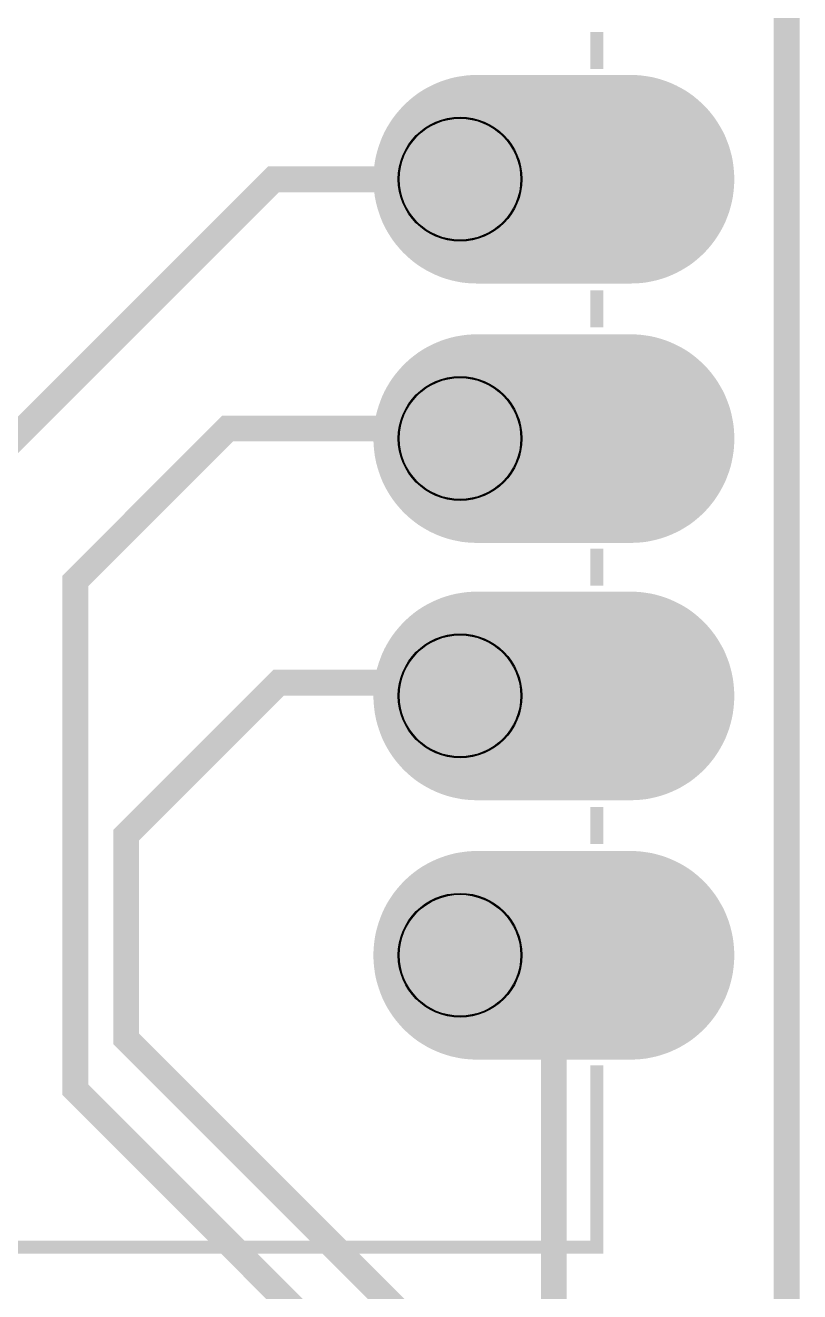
# Model space of a CAD drawing. Header units: millimetres. Extents: x -33 to 33, y -33 to 69.
# Drawn here: x 25.01 to 32.63, y 46.01 to 58.46 of the extents above; entities that cross this region are included whole.
import ezdxf

# ---------------------------------------------------------------- set-up
doc = ezdxf.new("R2010")
doc.units = ezdxf.units.MM
for name, color, linetype, true_color in [('BoardOutLine', 7, 'Continuous', 0xff00ff), ('BottomSolderMaskLayer', 7, 'Continuous', 0xaa00ff), ('Multi-Layer', 7, 'Continuous', 0xc0c0c0), ('TopLayer', 7, 'Continuous', 0xff0000), ('TopSilkLayer', 7, 'Continuous', 0xffcc00), ('TopSolderMaskLayer', 7, 'Continuous', 0x800080)]:
    doc.layers.add(name, color=color, linetype=linetype, true_color=true_color)

msp = doc.modelspace()

# ---------------------------------------------------------------- hatches: boundary and pattern name
at = {"layer": 'BottomSolderMaskLayer'}
for points in [[(30.969, 55.925), (31.02, 55.926), (31.07, 55.93), (31.12, 55.936), (31.17, 55.946), (31.22, 55.957), (31.268, 55.971), (31.316, 55.987), (31.363, 56.006), (31.409, 56.027), (31.454, 56.05), (31.498, 56.076), (31.541, 56.103), (31.582, 56.133), (31.621, 56.165), (31.659, 56.199), (31.695, 56.234), (31.73, 56.272), (31.762, 56.311), (31.793, 56.352), (31.821, 56.394), (31.847, 56.438), (31.872, 56.482), (31.894, 56.528), (31.913, 56.576), (31.931, 56.624), (31.945, 56.672), (31.958, 56.722), (31.968, 56.772), (31.975, 56.823), (31.98, 56.873), (31.983, 56.925), (31.983, 56.975), (31.98, 57.027), (31.975, 57.077), (31.968, 57.128), (31.958, 57.178), (31.945, 57.228), (31.931, 57.276), (31.913, 57.324), (31.894, 57.372), (31.872, 57.418), (31.847, 57.462), (31.821, 57.506), (31.793, 57.548), (31.762, 57.589), (31.73, 57.628), (31.695, 57.666), (31.659, 57.701), (31.621, 57.735), (31.582, 57.767), (31.541, 57.797), (31.498, 57.825), (31.454, 57.85), (31.409, 57.873), (31.363, 57.894), (31.316, 57.913), (31.268, 57.929), (31.22, 57.943), (31.17, 57.955), (31.12, 57.963), (31.07, 57.97), (31.02, 57.974), (30.969, 57.975), (29.447, 57.975), (29.396, 57.974), (29.346, 57.97), (29.296, 57.963), (29.246, 57.955), (29.196, 57.943), (29.148, 57.929), (29.1, 57.913), (29.053, 57.894), (29.007, 57.873), (28.962, 57.85), (28.918, 57.825), (28.875, 57.797), (28.834, 57.767), (28.795, 57.735), (28.757, 57.701), (28.721, 57.666), (28.687, 57.628), (28.654, 57.589), (28.623, 57.548), (28.595, 57.506), (28.568, 57.462), (28.544, 57.418), (28.522, 57.372), (28.503, 57.324), (28.486, 57.276), (28.471, 57.228), (28.458, 57.178), (28.448, 57.128), (28.441, 57.077), (28.436, 57.027), (28.433, 56.975), (28.433, 56.925), (28.436, 56.873), (28.441, 56.823), (28.448, 56.772), (28.458, 56.722), (28.471, 56.672), (28.486, 56.624), (28.503, 56.576), (28.522, 56.528), (28.544, 56.482), (28.568, 56.438), (28.595, 56.394), (28.623, 56.352), (28.654, 56.311), (28.687, 56.272), (28.721, 56.234), (28.757, 56.199), (28.795, 56.165), (28.834, 56.133), (28.875, 56.103), (28.918, 56.076), (28.962, 56.05), (29.007, 56.027), (29.053, 56.006), (29.1, 55.987), (29.148, 55.971), (29.196, 55.957), (29.246, 55.946), (29.296, 55.936), (29.346, 55.93), (29.396, 55.926), (29.447, 55.925)], [(30.969, 53.375), (31.02, 53.376), (31.07, 53.38), (31.121, 53.386), (31.17, 53.396), (31.22, 53.407), (31.268, 53.421), (31.316, 53.437), (31.363, 53.456), (31.409, 53.477), (31.454, 53.5), (31.498, 53.526), (31.541, 53.553), (31.582, 53.583), (31.621, 53.615), (31.659, 53.649), (31.695, 53.684), (31.73, 53.722), (31.762, 53.761), (31.793, 53.802), (31.821, 53.844), (31.847, 53.888), (31.872, 53.933), (31.894, 53.978), (31.913, 54.026), (31.931, 54.074), (31.946, 54.122), (31.958, 54.172), (31.968, 54.222), (31.976, 54.273), (31.981, 54.323), (31.983, 54.375), (31.983, 54.425), (31.981, 54.477), (31.976, 54.527), (31.968, 54.578), (31.958, 54.628), (31.946, 54.678), (31.931, 54.726), (31.913, 54.774), (31.894, 54.822), (31.872, 54.868), (31.847, 54.912), (31.821, 54.956), (31.793, 54.998), (31.762, 55.039), (31.73, 55.078), (31.695, 55.116), (31.659, 55.151), (31.621, 55.185), (31.582, 55.217), (31.541, 55.247), (31.498, 55.275), (31.454, 55.3), (31.409, 55.323), (31.363, 55.344), (31.316, 55.363), (31.268, 55.379), (31.22, 55.393), (31.17, 55.405), (31.121, 55.413), (31.07, 55.42), (31.02, 55.424), (30.969, 55.425), (29.447, 55.425), (29.396, 55.424), (29.346, 55.42), (29.296, 55.413), (29.246, 55.405), (29.196, 55.393), (29.148, 55.379), (29.1, 55.363), (29.053, 55.344), (29.007, 55.323), (28.962, 55.3), (28.918, 55.275), (28.875, 55.247), (28.835, 55.217), (28.795, 55.185), (28.757, 55.151), (28.721, 55.116), (28.687, 55.078), (28.654, 55.039), (28.623, 54.998), (28.595, 54.956), (28.568, 54.912), (28.544, 54.868), (28.522, 54.822), (28.503, 54.774), (28.486, 54.726), (28.471, 54.678), (28.458, 54.628), (28.448, 54.578), (28.441, 54.527), (28.436, 54.477), (28.433, 54.425), (28.433, 54.375), (28.436, 54.323), (28.441, 54.273), (28.448, 54.222), (28.458, 54.172), (28.471, 54.122), (28.486, 54.074), (28.503, 54.026), (28.522, 53.978), (28.544, 53.933), (28.568, 53.888), (28.595, 53.844), (28.623, 53.802), (28.654, 53.761), (28.687, 53.722), (28.721, 53.684), (28.757, 53.649), (28.795, 53.615), (28.835, 53.583), (28.875, 53.553), (28.918, 53.526), (28.962, 53.5), (29.007, 53.477), (29.053, 53.456), (29.1, 53.437), (29.148, 53.421), (29.196, 53.407), (29.246, 53.396), (29.296, 53.386), (29.346, 53.38), (29.396, 53.376), (29.447, 53.375)], [(30.969, 50.845), (31.02, 50.846), (31.07, 50.85), (31.12, 50.856), (31.17, 50.866), (31.22, 50.877), (31.268, 50.891), (31.316, 50.907), (31.363, 50.926), (31.409, 50.947), (31.454, 50.97), (31.498, 50.996), (31.541, 51.023), (31.582, 51.053), (31.621, 51.085), (31.659, 51.119), (31.695, 51.154), (31.73, 51.192), (31.762, 51.231), (31.793, 51.272), (31.821, 51.314), (31.847, 51.358), (31.872, 51.403), (31.894, 51.448), (31.913, 51.496), (31.931, 51.544), (31.945, 51.592), (31.958, 51.642), (31.968, 51.692), (31.975, 51.743), (31.98, 51.793), (31.983, 51.845), (31.983, 51.895), (31.98, 51.947), (31.975, 51.997), (31.968, 52.048), (31.958, 52.098), (31.945, 52.148), (31.931, 52.196), (31.913, 52.244), (31.894, 52.292), (31.872, 52.338), (31.847, 52.382), (31.821, 52.426), (31.793, 52.468), (31.762, 52.509), (31.73, 52.548), (31.695, 52.586), (31.659, 52.621), (31.621, 52.655), (31.582, 52.687), (31.541, 52.717), (31.498, 52.745), (31.454, 52.77), (31.409, 52.793), (31.363, 52.814), (31.316, 52.833), (31.268, 52.849), (31.22, 52.863), (31.17, 52.875), (31.12, 52.883), (31.07, 52.89), (31.02, 52.894), (30.969, 52.895), (29.447, 52.895), (29.396, 52.894), (29.346, 52.89), (29.296, 52.883), (29.246, 52.875), (29.196, 52.863), (29.148, 52.849), (29.1, 52.833), (29.053, 52.814), (29.007, 52.793), (28.962, 52.77), (28.918, 52.745), (28.875, 52.717), (28.834, 52.687), (28.795, 52.655), (28.757, 52.621), (28.721, 52.586), (28.687, 52.548), (28.654, 52.509), (28.623, 52.468), (28.595, 52.426), (28.568, 52.382), (28.544, 52.338), (28.522, 52.292), (28.503, 52.244), (28.486, 52.196), (28.471, 52.148), (28.458, 52.098), (28.448, 52.048), (28.441, 51.997), (28.436, 51.947), (28.433, 51.895), (28.433, 51.845), (28.436, 51.793), (28.441, 51.743), (28.448, 51.692), (28.458, 51.642), (28.471, 51.592), (28.486, 51.544), (28.503, 51.496), (28.522, 51.448), (28.544, 51.403), (28.568, 51.358), (28.595, 51.314), (28.623, 51.272), (28.654, 51.231), (28.687, 51.192), (28.721, 51.154), (28.757, 51.119), (28.795, 51.085), (28.834, 51.053), (28.875, 51.023), (28.918, 50.996), (28.962, 50.97), (29.007, 50.947), (29.053, 50.926), (29.1, 50.907), (29.148, 50.891), (29.196, 50.877), (29.246, 50.866), (29.296, 50.856), (29.346, 50.85), (29.396, 50.846), (29.447, 50.845)], [(30.969, 48.295), (31.02, 48.296), (31.07, 48.3), (31.12, 48.306), (31.17, 48.316), (31.22, 48.327), (31.268, 48.341), (31.316, 48.357), (31.363, 48.376), (31.409, 48.397), (31.454, 48.42), (31.498, 48.446), (31.541, 48.473), (31.582, 48.503), (31.621, 48.535), (31.659, 48.569), (31.695, 48.604), (31.73, 48.642), (31.762, 48.681), (31.793, 48.722), (31.821, 48.764), (31.847, 48.808), (31.872, 48.853), (31.894, 48.898), (31.913, 48.946), (31.931, 48.994), (31.945, 49.042), (31.958, 49.092), (31.968, 49.142), (31.975, 49.193), (31.98, 49.243), (31.983, 49.295), (31.983, 49.345), (31.98, 49.397), (31.975, 49.448), (31.968, 49.498), (31.958, 49.548), (31.945, 49.598), (31.931, 49.646), (31.913, 49.694), (31.894, 49.742), (31.872, 49.788), (31.847, 49.832), (31.821, 49.876), (31.793, 49.918), (31.762, 49.959), (31.73, 49.998), (31.695, 50.036), (31.659, 50.071), (31.621, 50.105), (31.582, 50.137), (31.541, 50.167), (31.498, 50.195), (31.454, 50.22), (31.409, 50.243), (31.363, 50.264), (31.316, 50.283), (31.268, 50.299), (31.22, 50.313), (31.17, 50.325), (31.12, 50.333), (31.07, 50.34), (31.02, 50.344), (30.969, 50.345), (29.447, 50.345), (29.396, 50.344), (29.346, 50.34), (29.296, 50.333), (29.246, 50.325), (29.196, 50.313), (29.148, 50.299), (29.1, 50.283), (29.053, 50.264), (29.007, 50.243), (28.962, 50.22), (28.918, 50.195), (28.875, 50.167), (28.834, 50.137), (28.795, 50.105), (28.757, 50.071), (28.721, 50.036), (28.687, 49.998), (28.654, 49.959), (28.623, 49.918), (28.595, 49.876), (28.568, 49.832), (28.544, 49.788), (28.522, 49.742), (28.503, 49.694), (28.486, 49.646), (28.471, 49.598), (28.458, 49.548), (28.448, 49.498), (28.441, 49.448), (28.436, 49.397), (28.433, 49.345), (28.433, 49.295), (28.436, 49.243), (28.441, 49.193), (28.448, 49.142), (28.458, 49.092), (28.471, 49.042), (28.486, 48.994), (28.503, 48.946), (28.522, 48.898), (28.544, 48.853), (28.568, 48.808), (28.595, 48.764), (28.623, 48.722), (28.654, 48.681), (28.687, 48.642), (28.721, 48.604), (28.757, 48.569), (28.795, 48.535), (28.834, 48.503), (28.875, 48.473), (28.918, 48.446), (28.962, 48.42), (29.007, 48.397), (29.053, 48.376), (29.1, 48.357), (29.148, 48.341), (29.196, 48.327), (29.246, 48.316), (29.296, 48.306), (29.346, 48.3), (29.396, 48.296), (29.447, 48.295)]]:
    msp.add_hatch(color=256, dxfattribs=at).paths.add_polyline_path(points)
at = {"layer": 'Multi-Layer'}
for points in [[(30.959, 55.951), (31.008, 55.952), (31.058, 55.956), (31.107, 55.962), (31.157, 55.97), (31.205, 55.981), (31.253, 55.995), (31.3, 56.011), (31.347, 56.029), (31.392, 56.05), (31.437, 56.072), (31.48, 56.097), (31.521, 56.124), (31.562, 56.153), (31.601, 56.184), (31.638, 56.218), (31.674, 56.252), (31.708, 56.289), (31.74, 56.327), (31.77, 56.366), (31.798, 56.408), (31.824, 56.45), (31.848, 56.494), (31.87, 56.539), (31.889, 56.585), (31.906, 56.632), (31.921, 56.679), (31.933, 56.728), (31.943, 56.777), (31.95, 56.826), (31.955, 56.875), (31.958, 56.925), (31.958, 56.975), (31.955, 57.025), (31.95, 57.074), (31.943, 57.124), (31.933, 57.172), (31.921, 57.221), (31.906, 57.268), (31.889, 57.315), (31.87, 57.361), (31.848, 57.406), (31.824, 57.45), (31.798, 57.492), (31.77, 57.533), (31.74, 57.573), (31.708, 57.611), (31.674, 57.648), (31.638, 57.683), (31.601, 57.716), (31.562, 57.747), (31.521, 57.776), (31.48, 57.803), (31.437, 57.828), (31.392, 57.85), (31.347, 57.871), (31.3, 57.889), (31.253, 57.905), (31.205, 57.919), (31.157, 57.93), (31.107, 57.938), (31.058, 57.945), (31.008, 57.948), (30.959, 57.95), (29.458, 57.95), (29.408, 57.948), (29.358, 57.945), (29.309, 57.938), (29.26, 57.93), (29.211, 57.919), (29.163, 57.905), (29.116, 57.889), (29.069, 57.871), (29.024, 57.85), (28.98, 57.828), (28.936, 57.803), (28.894, 57.776), (28.854, 57.747), (28.815, 57.716), (28.778, 57.683), (28.742, 57.648), (28.708, 57.611), (28.676, 57.573), (28.646, 57.533), (28.618, 57.492), (28.592, 57.45), (28.568, 57.406), (28.547, 57.361), (28.527, 57.315), (28.51, 57.268), (28.495, 57.221), (28.483, 57.172), (28.473, 57.124), (28.466, 57.074), (28.461, 57.025), (28.458, 56.975), (28.458, 56.925), (28.461, 56.875), (28.466, 56.826), (28.473, 56.777), (28.483, 56.728), (28.495, 56.679), (28.51, 56.632), (28.527, 56.585), (28.547, 56.539), (28.568, 56.494), (28.592, 56.45), (28.618, 56.408), (28.646, 56.366), (28.676, 56.327), (28.708, 56.289), (28.742, 56.252), (28.778, 56.218), (28.815, 56.184), (28.854, 56.153), (28.894, 56.124), (28.936, 56.097), (28.98, 56.072), (29.024, 56.05), (29.069, 56.029), (29.116, 56.011), (29.163, 55.995), (29.211, 55.981), (29.26, 55.97), (29.309, 55.962), (29.358, 55.956), (29.408, 55.952), (29.458, 55.951)], [(30.959, 53.401), (31.008, 53.402), (31.058, 53.406), (31.107, 53.412), (31.157, 53.42), (31.205, 53.431), (31.253, 53.445), (31.3, 53.461), (31.347, 53.479), (31.392, 53.5), (31.437, 53.522), (31.48, 53.547), (31.521, 53.574), (31.562, 53.603), (31.601, 53.634), (31.638, 53.668), (31.674, 53.702), (31.708, 53.739), (31.74, 53.777), (31.77, 53.816), (31.798, 53.858), (31.824, 53.9), (31.848, 53.944), (31.87, 53.989), (31.889, 54.035), (31.906, 54.082), (31.921, 54.129), (31.933, 54.177), (31.943, 54.226), (31.95, 54.276), (31.955, 54.325), (31.958, 54.375), (31.958, 54.425), (31.955, 54.475), (31.95, 54.524), (31.943, 54.574), (31.933, 54.622), (31.921, 54.671), (31.906, 54.718), (31.889, 54.765), (31.87, 54.811), (31.848, 54.856), (31.824, 54.9), (31.798, 54.942), (31.77, 54.983), (31.74, 55.023), (31.708, 55.061), (31.674, 55.098), (31.638, 55.133), (31.601, 55.166), (31.562, 55.197), (31.521, 55.226), (31.48, 55.253), (31.437, 55.278), (31.392, 55.3), (31.347, 55.321), (31.3, 55.339), (31.253, 55.355), (31.205, 55.369), (31.157, 55.38), (31.107, 55.388), (31.058, 55.395), (31.008, 55.398), (30.959, 55.4), (29.458, 55.4), (29.408, 55.398), (29.358, 55.395), (29.309, 55.388), (29.26, 55.38), (29.211, 55.369), (29.163, 55.355), (29.116, 55.339), (29.069, 55.321), (29.024, 55.3), (28.98, 55.278), (28.937, 55.253), (28.894, 55.226), (28.854, 55.197), (28.815, 55.166), (28.778, 55.133), (28.742, 55.098), (28.708, 55.061), (28.676, 55.023), (28.646, 54.983), (28.618, 54.942), (28.592, 54.9), (28.568, 54.856), (28.547, 54.811), (28.527, 54.765), (28.51, 54.718), (28.495, 54.671), (28.483, 54.622), (28.473, 54.574), (28.466, 54.524), (28.461, 54.475), (28.458, 54.425), (28.458, 54.375), (28.461, 54.325), (28.466, 54.276), (28.473, 54.226), (28.483, 54.177), (28.495, 54.129), (28.51, 54.082), (28.527, 54.035), (28.547, 53.989), (28.568, 53.944), (28.592, 53.9), (28.618, 53.858), (28.646, 53.816), (28.676, 53.777), (28.708, 53.739), (28.742, 53.702), (28.778, 53.668), (28.815, 53.634), (28.854, 53.603), (28.894, 53.574), (28.937, 53.547), (28.98, 53.522), (29.024, 53.5), (29.069, 53.479), (29.116, 53.461), (29.163, 53.445), (29.211, 53.431), (29.26, 53.42), (29.309, 53.412), (29.358, 53.406), (29.408, 53.402), (29.458, 53.401)], [(30.959, 50.871), (31.008, 50.872), (31.058, 50.876), (31.107, 50.882), (31.157, 50.89), (31.205, 50.901), (31.253, 50.915), (31.3, 50.931), (31.347, 50.949), (31.392, 50.97), (31.437, 50.992), (31.48, 51.017), (31.521, 51.044), (31.562, 51.073), (31.601, 51.104), (31.638, 51.138), (31.674, 51.172), (31.708, 51.209), (31.74, 51.247), (31.77, 51.286), (31.798, 51.328), (31.824, 51.37), (31.848, 51.414), (31.87, 51.459), (31.889, 51.505), (31.906, 51.552), (31.921, 51.599), (31.933, 51.647), (31.943, 51.696), (31.95, 51.746), (31.955, 51.795), (31.958, 51.845), (31.958, 51.895), (31.955, 51.945), (31.95, 51.994), (31.943, 52.044), (31.933, 52.092), (31.921, 52.141), (31.906, 52.188), (31.889, 52.235), (31.87, 52.281), (31.848, 52.326), (31.824, 52.37), (31.798, 52.412), (31.77, 52.453), (31.74, 52.493), (31.708, 52.531), (31.674, 52.568), (31.638, 52.603), (31.601, 52.636), (31.562, 52.667), (31.521, 52.696), (31.48, 52.723), (31.437, 52.748), (31.392, 52.77), (31.347, 52.791), (31.3, 52.809), (31.253, 52.825), (31.205, 52.839), (31.157, 52.85), (31.107, 52.858), (31.058, 52.865), (31.008, 52.868), (30.959, 52.87), (29.458, 52.87), (29.408, 52.868), (29.358, 52.865), (29.309, 52.858), (29.26, 52.85), (29.211, 52.839), (29.163, 52.825), (29.116, 52.809), (29.069, 52.791), (29.024, 52.77), (28.98, 52.748), (28.936, 52.723), (28.894, 52.696), (28.854, 52.667), (28.815, 52.636), (28.778, 52.603), (28.742, 52.568), (28.708, 52.531), (28.676, 52.493), (28.646, 52.453), (28.618, 52.412), (28.592, 52.37), (28.568, 52.326), (28.547, 52.281), (28.527, 52.235), (28.51, 52.188), (28.495, 52.141), (28.483, 52.092), (28.473, 52.044), (28.466, 51.994), (28.461, 51.945), (28.458, 51.895), (28.458, 51.845), (28.461, 51.795), (28.466, 51.746), (28.473, 51.696), (28.483, 51.647), (28.495, 51.599), (28.51, 51.552), (28.527, 51.505), (28.547, 51.459), (28.568, 51.414), (28.592, 51.37), (28.618, 51.328), (28.646, 51.286), (28.676, 51.247), (28.708, 51.209), (28.742, 51.172), (28.778, 51.138), (28.815, 51.104), (28.854, 51.073), (28.894, 51.044), (28.936, 51.017), (28.98, 50.992), (29.024, 50.97), (29.069, 50.949), (29.116, 50.931), (29.163, 50.915), (29.211, 50.901), (29.26, 50.89), (29.309, 50.882), (29.358, 50.876), (29.408, 50.872), (29.458, 50.871)], [(30.959, 48.321), (31.008, 48.322), (31.058, 48.326), (31.107, 48.332), (31.157, 48.34), (31.205, 48.351), (31.253, 48.365), (31.3, 48.381), (31.347, 48.399), (31.392, 48.42), (31.437, 48.442), (31.48, 48.467), (31.521, 48.494), (31.562, 48.523), (31.601, 48.554), (31.638, 48.588), (31.674, 48.622), (31.708, 48.659), (31.74, 48.697), (31.77, 48.736), (31.798, 48.778), (31.824, 48.82), (31.848, 48.864), (31.87, 48.909), (31.889, 48.955), (31.906, 49.002), (31.921, 49.049), (31.933, 49.098), (31.943, 49.147), (31.95, 49.196), (31.955, 49.245), (31.958, 49.295), (31.958, 49.345), (31.955, 49.395), (31.95, 49.444), (31.943, 49.494), (31.933, 49.542), (31.921, 49.591), (31.906, 49.638), (31.889, 49.685), (31.87, 49.731), (31.848, 49.776), (31.824, 49.82), (31.798, 49.862), (31.77, 49.903), (31.74, 49.943), (31.708, 49.981), (31.674, 50.018), (31.638, 50.053), (31.601, 50.086), (31.562, 50.117), (31.521, 50.146), (31.48, 50.173), (31.437, 50.198), (31.392, 50.22), (31.347, 50.241), (31.3, 50.259), (31.253, 50.275), (31.205, 50.289), (31.157, 50.3), (31.107, 50.308), (31.058, 50.315), (31.008, 50.318), (30.959, 50.32), (29.458, 50.32), (29.408, 50.318), (29.358, 50.315), (29.309, 50.308), (29.26, 50.3), (29.211, 50.289), (29.163, 50.275), (29.116, 50.259), (29.069, 50.241), (29.024, 50.22), (28.98, 50.198), (28.936, 50.173), (28.894, 50.146), (28.854, 50.117), (28.815, 50.086), (28.778, 50.053), (28.742, 50.018), (28.708, 49.981), (28.676, 49.943), (28.646, 49.903), (28.618, 49.862), (28.592, 49.82), (28.568, 49.776), (28.547, 49.731), (28.527, 49.685), (28.51, 49.638), (28.495, 49.591), (28.483, 49.542), (28.473, 49.494), (28.466, 49.444), (28.461, 49.395), (28.458, 49.345), (28.458, 49.295), (28.461, 49.245), (28.466, 49.196), (28.473, 49.147), (28.483, 49.098), (28.495, 49.049), (28.51, 49.002), (28.527, 48.955), (28.547, 48.909), (28.568, 48.864), (28.592, 48.82), (28.618, 48.778), (28.646, 48.736), (28.676, 48.697), (28.708, 48.659), (28.742, 48.622), (28.778, 48.588), (28.815, 48.554), (28.854, 48.523), (28.894, 48.494), (28.936, 48.467), (28.98, 48.442), (29.024, 48.42), (29.069, 48.399), (29.116, 48.381), (29.163, 48.365), (29.211, 48.351), (29.26, 48.34), (29.309, 48.332), (29.358, 48.326), (29.408, 48.322), (29.458, 48.321)]]:
    msp.add_hatch(color=256, dxfattribs=at).paths.add_polyline_path(points)
at = {"layer": 'TopSolderMaskLayer'}
for points in [[(30.969, 55.925), (31.02, 55.926), (31.07, 55.93), (31.12, 55.936), (31.17, 55.946), (31.22, 55.957), (31.268, 55.971), (31.316, 55.987), (31.363, 56.006), (31.409, 56.027), (31.454, 56.05), (31.498, 56.076), (31.541, 56.103), (31.582, 56.133), (31.621, 56.165), (31.659, 56.199), (31.695, 56.234), (31.73, 56.272), (31.762, 56.311), (31.793, 56.352), (31.821, 56.394), (31.847, 56.438), (31.872, 56.482), (31.894, 56.528), (31.913, 56.576), (31.931, 56.624), (31.945, 56.672), (31.958, 56.722), (31.968, 56.772), (31.975, 56.823), (31.98, 56.873), (31.983, 56.925), (31.983, 56.975), (31.98, 57.027), (31.975, 57.077), (31.968, 57.128), (31.958, 57.178), (31.945, 57.228), (31.931, 57.276), (31.913, 57.324), (31.894, 57.372), (31.872, 57.418), (31.847, 57.462), (31.821, 57.506), (31.793, 57.548), (31.762, 57.589), (31.73, 57.628), (31.695, 57.666), (31.659, 57.701), (31.621, 57.735), (31.582, 57.767), (31.541, 57.797), (31.498, 57.825), (31.454, 57.85), (31.409, 57.873), (31.363, 57.894), (31.316, 57.913), (31.268, 57.929), (31.22, 57.943), (31.17, 57.955), (31.12, 57.963), (31.07, 57.97), (31.02, 57.974), (30.969, 57.975), (29.447, 57.975), (29.396, 57.974), (29.346, 57.97), (29.296, 57.963), (29.246, 57.955), (29.196, 57.943), (29.148, 57.929), (29.1, 57.913), (29.053, 57.894), (29.007, 57.873), (28.962, 57.85), (28.918, 57.825), (28.875, 57.797), (28.834, 57.767), (28.795, 57.735), (28.757, 57.701), (28.721, 57.666), (28.687, 57.628), (28.654, 57.589), (28.623, 57.548), (28.595, 57.506), (28.568, 57.462), (28.544, 57.418), (28.522, 57.372), (28.503, 57.324), (28.486, 57.276), (28.471, 57.228), (28.458, 57.178), (28.448, 57.128), (28.441, 57.077), (28.436, 57.027), (28.433, 56.975), (28.433, 56.925), (28.436, 56.873), (28.441, 56.823), (28.448, 56.772), (28.458, 56.722), (28.471, 56.672), (28.486, 56.624), (28.503, 56.576), (28.522, 56.528), (28.544, 56.482), (28.568, 56.438), (28.595, 56.394), (28.623, 56.352), (28.654, 56.311), (28.687, 56.272), (28.721, 56.234), (28.757, 56.199), (28.795, 56.165), (28.834, 56.133), (28.875, 56.103), (28.918, 56.076), (28.962, 56.05), (29.007, 56.027), (29.053, 56.006), (29.1, 55.987), (29.148, 55.971), (29.196, 55.957), (29.246, 55.946), (29.296, 55.936), (29.346, 55.93), (29.396, 55.926), (29.447, 55.925)], [(30.969, 53.375), (31.02, 53.376), (31.07, 53.38), (31.121, 53.386), (31.17, 53.396), (31.22, 53.407), (31.268, 53.421), (31.316, 53.437), (31.363, 53.456), (31.409, 53.477), (31.454, 53.5), (31.498, 53.526), (31.541, 53.553), (31.582, 53.583), (31.621, 53.615), (31.659, 53.649), (31.695, 53.684), (31.73, 53.722), (31.762, 53.761), (31.793, 53.802), (31.821, 53.844), (31.847, 53.888), (31.872, 53.933), (31.894, 53.978), (31.913, 54.026), (31.931, 54.074), (31.946, 54.122), (31.958, 54.172), (31.968, 54.222), (31.976, 54.273), (31.981, 54.323), (31.983, 54.375), (31.983, 54.425), (31.981, 54.477), (31.976, 54.527), (31.968, 54.578), (31.958, 54.628), (31.946, 54.678), (31.931, 54.726), (31.913, 54.774), (31.894, 54.822), (31.872, 54.868), (31.847, 54.912), (31.821, 54.956), (31.793, 54.998), (31.762, 55.039), (31.73, 55.078), (31.695, 55.116), (31.659, 55.151), (31.621, 55.185), (31.582, 55.217), (31.541, 55.247), (31.498, 55.275), (31.454, 55.3), (31.409, 55.323), (31.363, 55.344), (31.316, 55.363), (31.268, 55.379), (31.22, 55.393), (31.17, 55.405), (31.121, 55.413), (31.07, 55.42), (31.02, 55.424), (30.969, 55.425), (29.447, 55.425), (29.396, 55.424), (29.346, 55.42), (29.296, 55.413), (29.246, 55.405), (29.196, 55.393), (29.148, 55.379), (29.1, 55.363), (29.053, 55.344), (29.007, 55.323), (28.962, 55.3), (28.918, 55.275), (28.875, 55.247), (28.835, 55.217), (28.795, 55.185), (28.757, 55.151), (28.721, 55.116), (28.687, 55.078), (28.654, 55.039), (28.623, 54.998), (28.595, 54.956), (28.568, 54.912), (28.544, 54.868), (28.522, 54.822), (28.503, 54.774), (28.486, 54.726), (28.471, 54.678), (28.458, 54.628), (28.448, 54.578), (28.441, 54.527), (28.436, 54.477), (28.433, 54.425), (28.433, 54.375), (28.436, 54.323), (28.441, 54.273), (28.448, 54.222), (28.458, 54.172), (28.471, 54.122), (28.486, 54.074), (28.503, 54.026), (28.522, 53.978), (28.544, 53.933), (28.568, 53.888), (28.595, 53.844), (28.623, 53.802), (28.654, 53.761), (28.687, 53.722), (28.721, 53.684), (28.757, 53.649), (28.795, 53.615), (28.835, 53.583), (28.875, 53.553), (28.918, 53.526), (28.962, 53.5), (29.007, 53.477), (29.053, 53.456), (29.1, 53.437), (29.148, 53.421), (29.196, 53.407), (29.246, 53.396), (29.296, 53.386), (29.346, 53.38), (29.396, 53.376), (29.447, 53.375)], [(30.969, 50.845), (31.02, 50.846), (31.07, 50.85), (31.12, 50.856), (31.17, 50.866), (31.22, 50.877), (31.268, 50.891), (31.316, 50.907), (31.363, 50.926), (31.409, 50.947), (31.454, 50.97), (31.498, 50.996), (31.541, 51.023), (31.582, 51.053), (31.621, 51.085), (31.659, 51.119), (31.695, 51.154), (31.73, 51.192), (31.762, 51.231), (31.793, 51.272), (31.821, 51.314), (31.847, 51.358), (31.872, 51.403), (31.894, 51.448), (31.913, 51.496), (31.931, 51.544), (31.945, 51.592), (31.958, 51.642), (31.968, 51.692), (31.975, 51.743), (31.98, 51.793), (31.983, 51.845), (31.983, 51.895), (31.98, 51.947), (31.975, 51.997), (31.968, 52.048), (31.958, 52.098), (31.945, 52.148), (31.931, 52.196), (31.913, 52.244), (31.894, 52.292), (31.872, 52.338), (31.847, 52.382), (31.821, 52.426), (31.793, 52.468), (31.762, 52.509), (31.73, 52.548), (31.695, 52.586), (31.659, 52.621), (31.621, 52.655), (31.582, 52.687), (31.541, 52.717), (31.498, 52.745), (31.454, 52.77), (31.409, 52.793), (31.363, 52.814), (31.316, 52.833), (31.268, 52.849), (31.22, 52.863), (31.17, 52.875), (31.12, 52.883), (31.07, 52.89), (31.02, 52.894), (30.969, 52.895), (29.447, 52.895), (29.396, 52.894), (29.346, 52.89), (29.296, 52.883), (29.246, 52.875), (29.196, 52.863), (29.148, 52.849), (29.1, 52.833), (29.053, 52.814), (29.007, 52.793), (28.962, 52.77), (28.918, 52.745), (28.875, 52.717), (28.834, 52.687), (28.795, 52.655), (28.757, 52.621), (28.721, 52.586), (28.687, 52.548), (28.654, 52.509), (28.623, 52.468), (28.595, 52.426), (28.568, 52.382), (28.544, 52.338), (28.522, 52.292), (28.503, 52.244), (28.486, 52.196), (28.471, 52.148), (28.458, 52.098), (28.448, 52.048), (28.441, 51.997), (28.436, 51.947), (28.433, 51.895), (28.433, 51.845), (28.436, 51.793), (28.441, 51.743), (28.448, 51.692), (28.458, 51.642), (28.471, 51.592), (28.486, 51.544), (28.503, 51.496), (28.522, 51.448), (28.544, 51.403), (28.568, 51.358), (28.595, 51.314), (28.623, 51.272), (28.654, 51.231), (28.687, 51.192), (28.721, 51.154), (28.757, 51.119), (28.795, 51.085), (28.834, 51.053), (28.875, 51.023), (28.918, 50.996), (28.962, 50.97), (29.007, 50.947), (29.053, 50.926), (29.1, 50.907), (29.148, 50.891), (29.196, 50.877), (29.246, 50.866), (29.296, 50.856), (29.346, 50.85), (29.396, 50.846), (29.447, 50.845)], [(30.969, 48.295), (31.02, 48.296), (31.07, 48.3), (31.12, 48.306), (31.17, 48.316), (31.22, 48.327), (31.268, 48.341), (31.316, 48.357), (31.363, 48.376), (31.409, 48.397), (31.454, 48.42), (31.498, 48.446), (31.541, 48.473), (31.582, 48.503), (31.621, 48.535), (31.659, 48.569), (31.695, 48.604), (31.73, 48.642), (31.762, 48.681), (31.793, 48.722), (31.821, 48.764), (31.847, 48.808), (31.872, 48.853), (31.894, 48.898), (31.913, 48.946), (31.931, 48.994), (31.945, 49.042), (31.958, 49.092), (31.968, 49.142), (31.975, 49.193), (31.98, 49.243), (31.983, 49.295), (31.983, 49.345), (31.98, 49.397), (31.975, 49.448), (31.968, 49.498), (31.958, 49.548), (31.945, 49.598), (31.931, 49.646), (31.913, 49.694), (31.894, 49.742), (31.872, 49.788), (31.847, 49.832), (31.821, 49.876), (31.793, 49.918), (31.762, 49.959), (31.73, 49.998), (31.695, 50.036), (31.659, 50.071), (31.621, 50.105), (31.582, 50.137), (31.541, 50.167), (31.498, 50.195), (31.454, 50.22), (31.409, 50.243), (31.363, 50.264), (31.316, 50.283), (31.268, 50.299), (31.22, 50.313), (31.17, 50.325), (31.12, 50.333), (31.07, 50.34), (31.02, 50.344), (30.969, 50.345), (29.447, 50.345), (29.396, 50.344), (29.346, 50.34), (29.296, 50.333), (29.246, 50.325), (29.196, 50.313), (29.148, 50.299), (29.1, 50.283), (29.053, 50.264), (29.007, 50.243), (28.962, 50.22), (28.918, 50.195), (28.875, 50.167), (28.834, 50.137), (28.795, 50.105), (28.757, 50.071), (28.721, 50.036), (28.687, 49.998), (28.654, 49.959), (28.623, 49.918), (28.595, 49.876), (28.568, 49.832), (28.544, 49.788), (28.522, 49.742), (28.503, 49.694), (28.486, 49.646), (28.471, 49.598), (28.458, 49.548), (28.448, 49.498), (28.441, 49.448), (28.436, 49.397), (28.433, 49.345), (28.433, 49.295), (28.436, 49.243), (28.441, 49.193), (28.448, 49.142), (28.458, 49.092), (28.471, 49.042), (28.486, 48.994), (28.503, 48.946), (28.522, 48.898), (28.544, 48.853), (28.568, 48.808), (28.595, 48.764), (28.623, 48.722), (28.654, 48.681), (28.687, 48.642), (28.721, 48.604), (28.757, 48.569), (28.795, 48.535), (28.834, 48.503), (28.875, 48.473), (28.918, 48.446), (28.962, 48.42), (29.007, 48.397), (29.053, 48.376), (29.1, 48.357), (29.148, 48.341), (29.196, 48.327), (29.246, 48.316), (29.296, 48.306), (29.346, 48.3), (29.396, 48.296), (29.447, 48.295)]]:
    msp.add_hatch(color=256, dxfattribs=at).paths.add_polyline_path(points)

# ---------------------------------------------------------------- linework, layer by layer
at = {"layer": 'BoardOutLine', "const_width": 0.254}
msp.add_lwpolyline([(-32.499, 65.001), (-32.499, 67.501), (32.499, 67.501), (32.499, -32.499), (-32.499, -32.499), (-32.499, 54.999), (-32.499, 65.001)], close=True, dxfattribs=at)
at = {"layer": 'BottomSolderMaskLayer'}
for centre in [(29.285, 56.951), (29.285, 54.401), (29.285, 51.871), (29.285, 49.321)]:
    msp.add_circle(centre, 0.608, dxfattribs=at)
at = {"layer": 'Multi-Layer'}
for centre in [(29.285, 56.951), (29.285, 54.401), (29.285, 51.871), (29.285, 49.321)]:
    msp.add_circle(centre, 0.599, dxfattribs=at)
at = {"layer": 'TopLayer', "const_width": 0.254}
for points in [[(30.208, 56.95), (27.45, 56.95), (23, 52.5)], [(26.1, 29), (26.5, 29), (30, 32.5), (30, 43.5), (25.5, 48), (25.5, 53), (27, 54.5), (30.108, 54.5), (30.208, 54.4)], [(30, 24.5), (30, 31.5), (30.5, 32), (30.5, 44), (26, 48.5), (26, 50.5), (27.5, 52), (30.078, 52), (30.208, 51.87)], [(30.208, 49.32), (30.208, 45.5), (30.208, 45.292), (31, 44.5), (31, 28)]]:
    msp.add_lwpolyline(points, dxfattribs=at)
at = {"layer": 'TopSilkLayer', "const_width": 0.127}
for points in [[(30.63, 58.033), (30.63, 58.398)], [(30.63, 55.493), (30.63, 55.858)], [(30.63, 52.953), (30.63, 53.318)], [(30.63, 50.413), (30.63, 50.778)], [(12.84, 48.25), (12.84, 46.45), (30.63, 46.45), (30.63, 48.238)]]:
    msp.add_lwpolyline(points, dxfattribs=at)
at = {"layer": 'TopSolderMaskLayer'}
for centre in [(29.285, 56.951), (29.285, 54.401), (29.285, 51.871), (29.285, 49.321)]:
    msp.add_circle(centre, 0.608, dxfattribs=at)

doc.saveas('drawing.dxf')
